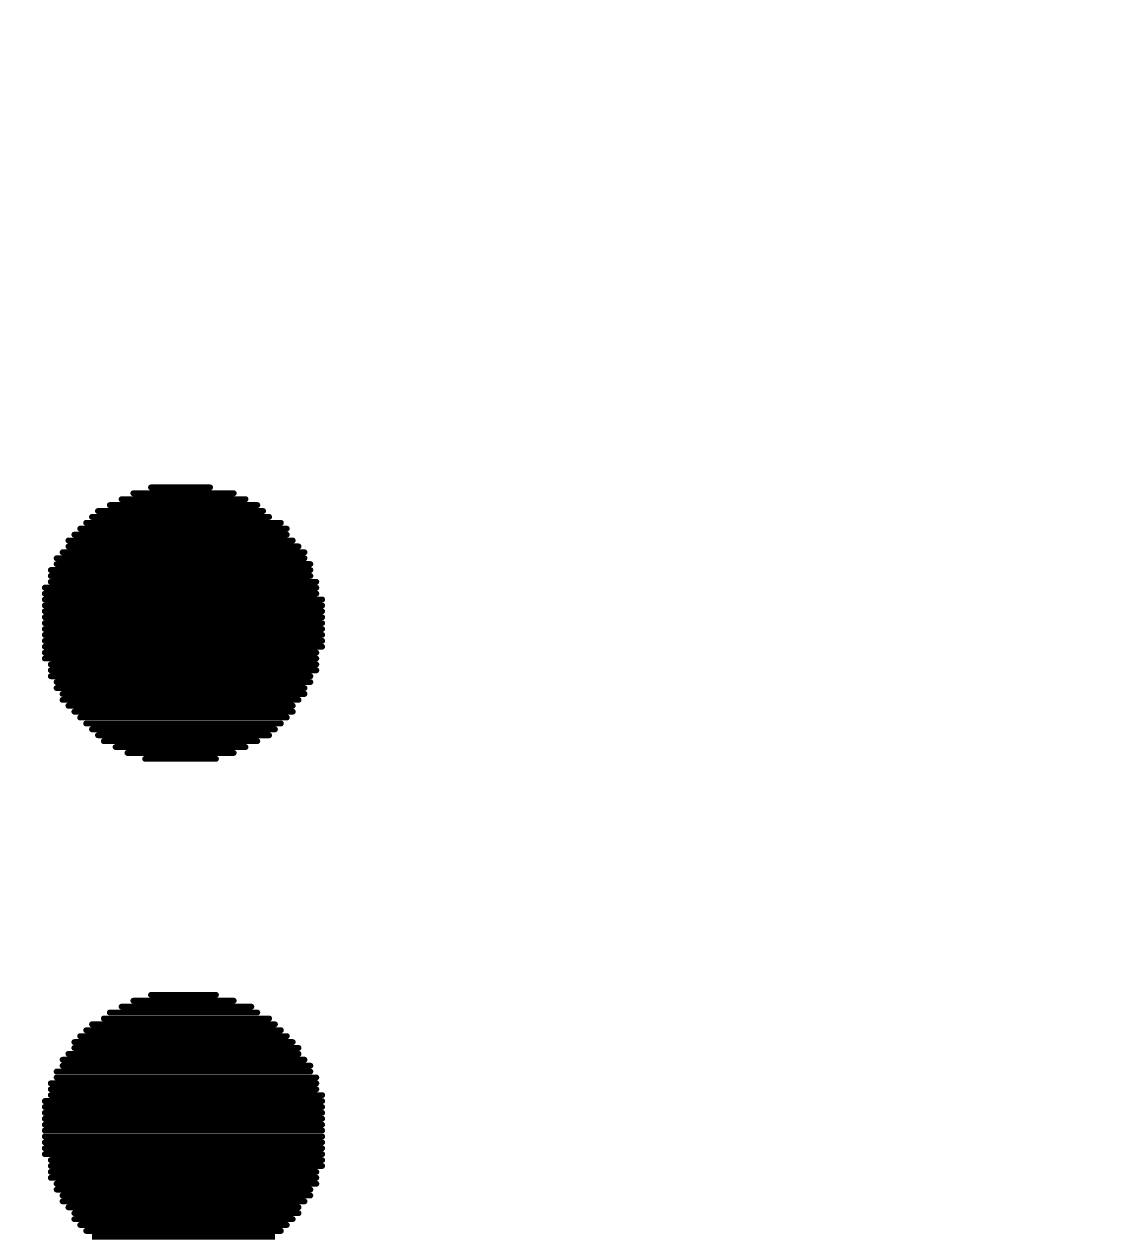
# Model space of a CAD drawing. Header units: millimetres. Extents: x -46.4 to 46.4, y -47.3 to 46.4.
# Drawn here: x -18.82 to -17.645, y 1.298 to 2.6 of the extents above; entities that cross this region are included whole.
import ezdxf

# ---------------------------------------------------------------- set-up
doc = ezdxf.new("R2010")
doc.units = ezdxf.units.MM
doc.layers.add('BottomOverlay', color=54, linetype='Continuous')
doc.layers.add('Mechanical1', color=6, linetype='Continuous')

# ---------------------------------------------------------------- blocks, each defined once
blk = doc.blocks.new('________2')
at = {"layer": 'BottomOverlay', "const_width": 0.00635}
for points in [[(5.3165, -0.8988), (5.38, -0.8988)], [(5.2847, -0.9115), (5.4181, -0.9115)], [(5.2974, -0.9051), (5.4054, -0.9051)], [(5.2593, -0.9242), (5.4371, -0.9242)], [(5.272, -0.9178), (5.4308, -0.9178)], [(5.2466, -0.9369), (5.4562, -0.9369)], [(5.253, -0.9305), (5.4435, -0.9305)], [(5.2339, -0.9496), (5.4625, -0.9496)], [(5.2403, -0.9432), (5.4625, -0.9432)], [(5.2276, -0.9559), (5.4689, -0.9559)], [(5.2276, -0.9623), (5.4752, -0.9623)], [(5.2149, -0.975), (5.4816, -0.975)], [(5.2212, -0.9686), (5.4816, -0.9686)], [(5.2085, -0.9877), (5.4879, -0.9877)], [(5.2149, -0.9813), (5.4879, -0.9813)], [(5.2085, -0.994), (5.4879, -0.994)], [(5.2085, -1.0004), (5.4943, -1.0004)], [(5.2022, -1.0067), (5.4943, -1.0067)], [(5.2022, -1.0131), (5.4943, -1.0131)], [(5.2022, -1.0194), (5.5006, -1.0194)], [(5.2022, -1.0258), (5.5006, -1.0258)], [(5.2022, -1.0321), (5.5006, -1.0321)], [(5.2022, -1.0385), (5.5006, -1.0385)], [(5.2022, -1.0448), (5.5006, -1.0448)], [(5.2022, -1.0512), (5.5006, -1.0512)], [(5.2022, -1.0575), (5.5006, -1.0575)], [(5.2022, -1.0639), (5.5006, -1.0639)], [(5.2022, -1.0702), (5.5006, -1.0702)], [(5.2022, -1.0766), (5.4943, -1.0766)], [(5.2022, -1.0829), (5.4943, -1.0829)], [(5.2085, -1.0893), (5.4943, -1.0893)], [(5.2085, -1.0956), (5.4943, -1.0956)], [(5.2085, -1.102), (5.4879, -1.102)], [(5.2149, -1.1083), (5.4879, -1.1083)], [(5.2149, -1.1147), (5.4816, -1.1147)], [(5.2212, -1.121), (5.4816, -1.121)], [(5.2212, -1.1274), (5.4752, -1.1274)], [(5.2276, -1.1337), (5.4689, -1.1337)], [(5.2339, -1.1401), (5.4689, -1.1401)], [(5.2403, -1.1464), (5.4625, -1.1464)], [(5.2466, -1.1528), (5.4562, -1.1528)], [(5.253, -1.1591), (5.4498, -1.1591)], [(5.2593, -1.1655), (5.4435, -1.1655)], [(5.2657, -1.1718), (5.4308, -1.1718)], [(5.2784, -1.1782), (5.4181, -1.1782)], [(5.2911, -1.1845), (5.4054, -1.1845)], [(5.3101, -1.1909), (5.3863, -1.1909)], [(5.3165, -1.4449), (5.3863, -1.4449)], [(5.2847, -1.4576), (5.4244, -1.4576)], [(5.2974, -1.4512), (5.4054, -1.4512)], [(5.2657, -1.4703), (5.4435, -1.4703)], [(5.272, -1.4639), (5.4308, -1.4639)], [(5.2466, -1.483), (5.4562, -1.483)], [(5.253, -1.4766), (5.4498, -1.4766)], [(5.2339, -1.4957), (5.4689, -1.4957)], [(5.2403, -1.4893), (5.4625, -1.4893)], [(5.2276, -1.5084), (5.4752, -1.5084)], [(5.2339, -1.502), (5.4752, -1.502)], [(5.2212, -1.5147), (5.4816, -1.5147)], [(5.2212, -1.5211), (5.4879, -1.5211)], [(5.2149, -1.5274), (5.4879, -1.5274)], [(5.2149, -1.5338), (5.4943, -1.5338)], [(5.2085, -1.5401), (5.4943, -1.5401)], [(5.2085, -1.5465), (5.4943, -1.5465)], [(5.2022, -1.5592), (5.5006, -1.5592)], [(5.2085, -1.5528), (5.5006, -1.5528)], [(5.2022, -1.5655), (5.5006, -1.5655)], [(5.2022, -1.5719), (5.5006, -1.5719)], [(5.2022, -1.5782), (5.5006, -1.5782)], [(5.2022, -1.5846), (5.5006, -1.5846)], [(5.2022, -1.5909), (5.5006, -1.5909)], [(5.2022, -1.5973), (5.5006, -1.5973)], [(5.2022, -1.6036), (5.5006, -1.6036)], [(5.2022, -1.61), (5.5006, -1.61)], [(5.2022, -1.6163), (5.5006, -1.6163)], [(5.2085, -1.6227), (5.5006, -1.6227)], [(5.2085, -1.629), (5.5006, -1.629)], [(5.2085, -1.6354), (5.4943, -1.6354)], [(5.2085, -1.6417), (5.4943, -1.6417)], [(5.2149, -1.6481), (5.4943, -1.6481)], [(5.2149, -1.6544), (5.4879, -1.6544)], [(5.2212, -1.6608), (5.4879, -1.6608)], [(5.2212, -1.6671), (5.4816, -1.6671)], [(5.2276, -1.6735), (5.4752, -1.6735)], [(5.2339, -1.6798), (5.4752, -1.6798)], [(5.2339, -1.6862), (5.4689, -1.6862)], [(5.2403, -1.6925), (5.4625, -1.6925)], [(5.2466, -1.6989), (5.4562, -1.6989)], [(5.253, -1.7052), (5.4498, -1.7052)]]:
    blk.add_lwpolyline(points, dxfattribs=at)
at = {"layer": 'BottomOverlay', "const_width": 0.00317}
for points in [[(5.3149, -0.8988, 1), (5.3181, -0.8988, 1)], [(5.3784, -0.8988, 1), (5.3816, -0.8988, 1)], [(5.2832, -0.9115, 1), (5.2863, -0.9115, 1)], [(5.2959, -0.9051, 1), (5.299, -0.9051, 1)], [(5.4038, -0.9051, 1), (5.407, -0.9051, 1)], [(5.4165, -0.9115, 1), (5.4197, -0.9115, 1)], [(5.2578, -0.9242, 1), (5.2609, -0.9242, 1)], [(5.2705, -0.9178, 1), (5.2736, -0.9178, 1)], [(5.4292, -0.9178, 1), (5.4324, -0.9178, 1)], [(5.4356, -0.9242, 1), (5.4387, -0.9242, 1)], [(5.2451, -0.9369, 1), (5.2482, -0.9369, 1)], [(5.2514, -0.9305, 1), (5.2546, -0.9305, 1)], [(5.4419, -0.9305, 1), (5.4451, -0.9305, 1)], [(5.4546, -0.9369, 1), (5.4578, -0.9369, 1)], [(5.2324, -0.9496, 1), (5.2355, -0.9496, 1)], [(5.2387, -0.9432, 1), (5.2419, -0.9432, 1)], [(5.461, -0.9432, 1), (5.4641, -0.9432, 1)], [(5.461, -0.9496, 1), (5.4641, -0.9496, 1)], [(5.226, -0.9559, 1), (5.2292, -0.9559, 1)], [(5.226, -0.9623, 1), (5.2292, -0.9623, 1)], [(5.4673, -0.9559, 1), (5.4705, -0.9559, 1)], [(5.4737, -0.9623, 1), (5.4768, -0.9623, 1)], [(5.2133, -0.975, 1), (5.2165, -0.975, 1)], [(5.2197, -0.9686, 1), (5.2228, -0.9686, 1)], [(5.48, -0.9686, 1), (5.4832, -0.9686, 1)], [(5.48, -0.975, 1), (5.4832, -0.975, 1)], [(5.207, -0.9877, 1), (5.2101, -0.9877, 1)], [(5.2133, -0.9813, 1), (5.2165, -0.9813, 1)], [(5.4864, -0.9813, 1), (5.4895, -0.9813, 1)], [(5.4864, -0.9877, 1), (5.4895, -0.9877, 1)], [(5.207, -0.994, 1), (5.2101, -0.994, 1)], [(5.207, -1.0004, 1), (5.2101, -1.0004, 1)], [(5.4864, -0.994, 1), (5.4895, -0.994, 1)], [(5.4927, -1.0004, 1), (5.4959, -1.0004, 1)], [(5.2006, -1.0067, 1), (5.2038, -1.0067, 1)], [(5.2006, -1.0131, 1), (5.2038, -1.0131, 1)], [(5.4927, -1.0067, 1), (5.4959, -1.0067, 1)], [(5.4927, -1.0131, 1), (5.4959, -1.0131, 1)], [(5.2006, -1.0194, 1), (5.2038, -1.0194, 1)], [(5.2006, -1.0258, 1), (5.2038, -1.0258, 1)], [(5.4991, -1.0194, 1), (5.5022, -1.0194, 1)], [(5.4991, -1.0258, 1), (5.5022, -1.0258, 1)], [(5.2006, -1.0321, 1), (5.2038, -1.0321, 1)], [(5.2006, -1.0385, 1), (5.2038, -1.0385, 1)], [(5.4991, -1.0321, 1), (5.5022, -1.0321, 1)], [(5.4991, -1.0385, 1), (5.5022, -1.0385, 1)], [(5.2006, -1.0448, 1), (5.2038, -1.0448, 1)], [(5.2006, -1.0512, 1), (5.2038, -1.0512, 1)], [(5.2006, -1.0575, 1), (5.2038, -1.0575, 1)], [(5.4991, -1.0448, 1), (5.5022, -1.0448, 1)], [(5.4991, -1.0512, 1), (5.5022, -1.0512, 1)], [(5.4991, -1.0575, 1), (5.5022, -1.0575, 1)], [(5.2006, -1.0639, 1), (5.2038, -1.0639, 1)], [(5.2006, -1.0702, 1), (5.2038, -1.0702, 1)], [(5.4991, -1.0639, 1), (5.5022, -1.0639, 1)], [(5.4991, -1.0702, 1), (5.5022, -1.0702, 1)], [(5.2006, -1.0766, 1), (5.2038, -1.0766, 1)], [(5.2006, -1.0829, 1), (5.2038, -1.0829, 1)], [(5.4927, -1.0766, 1), (5.4959, -1.0766, 1)], [(5.4927, -1.0829, 1), (5.4959, -1.0829, 1)], [(5.207, -1.0893, 1), (5.2101, -1.0893, 1)], [(5.207, -1.0956, 1), (5.2101, -1.0956, 1)], [(5.4927, -1.0893, 1), (5.4959, -1.0893, 1)], [(5.4927, -1.0956, 1), (5.4959, -1.0956, 1)], [(5.207, -1.102, 1), (5.2101, -1.102, 1)], [(5.2133, -1.1083, 1), (5.2165, -1.1083, 1)], [(5.4864, -1.102, 1), (5.4895, -1.102, 1)], [(5.4864, -1.1083, 1), (5.4895, -1.1083, 1)], [(5.2133, -1.1147, 1), (5.2165, -1.1147, 1)], [(5.2197, -1.121, 1), (5.2228, -1.121, 1)], [(5.48, -1.1147, 1), (5.4832, -1.1147, 1)], [(5.48, -1.121, 1), (5.4832, -1.121, 1)], [(5.2197, -1.1274, 1), (5.2228, -1.1274, 1)], [(5.226, -1.1337, 1), (5.2292, -1.1337, 1)], [(5.4673, -1.1337, 1), (5.4705, -1.1337, 1)], [(5.4737, -1.1274, 1), (5.4768, -1.1274, 1)], [(5.2324, -1.1401, 1), (5.2355, -1.1401, 1)], [(5.2387, -1.1464, 1), (5.2419, -1.1464, 1)], [(5.461, -1.1464, 1), (5.4641, -1.1464, 1)], [(5.4673, -1.1401, 1), (5.4705, -1.1401, 1)], [(5.2451, -1.1528, 1), (5.2482, -1.1528, 1)], [(5.2514, -1.1591, 1), (5.2546, -1.1591, 1)], [(5.4483, -1.1591, 1), (5.4514, -1.1591, 1)], [(5.4546, -1.1528, 1), (5.4578, -1.1528, 1)], [(5.2578, -1.1655, 1), (5.2609, -1.1655, 1)], [(5.2641, -1.1718, 1), (5.2673, -1.1718, 1)], [(5.4292, -1.1718, 1), (5.4324, -1.1718, 1)], [(5.4419, -1.1655, 1), (5.4451, -1.1655, 1)], [(5.2768, -1.1782, 1), (5.28, -1.1782, 1)], [(5.2895, -1.1845, 1), (5.2927, -1.1845, 1)], [(5.4038, -1.1845, 1), (5.407, -1.1845, 1)], [(5.4165, -1.1782, 1), (5.4197, -1.1782, 1)], [(5.3086, -1.1909, 1), (5.3117, -1.1909, 1)], [(5.3848, -1.1909, 1), (5.3879, -1.1909, 1)], [(5.3149, -1.4449, 1), (5.3181, -1.4449, 1)], [(5.3848, -1.4449, 1), (5.3879, -1.4449, 1)], [(5.2832, -1.4576, 1), (5.2863, -1.4576, 1)], [(5.2959, -1.4512, 1), (5.299, -1.4512, 1)], [(5.4038, -1.4512, 1), (5.407, -1.4512, 1)], [(5.4229, -1.4576, 1), (5.426, -1.4576, 1)], [(5.2641, -1.4703, 1), (5.2673, -1.4703, 1)], [(5.2705, -1.4639, 1), (5.2736, -1.4639, 1)], [(5.4292, -1.4639, 1), (5.4324, -1.4639, 1)], [(5.4419, -1.4703, 1), (5.4451, -1.4703, 1)], [(5.2451, -1.483, 1), (5.2482, -1.483, 1)], [(5.2514, -1.4766, 1), (5.2546, -1.4766, 1)], [(5.4483, -1.4766, 1), (5.4514, -1.4766, 1)], [(5.4546, -1.483, 1), (5.4578, -1.483, 1)], [(5.2324, -1.4957, 1), (5.2355, -1.4957, 1)], [(5.2387, -1.4893, 1), (5.2419, -1.4893, 1)], [(5.461, -1.4893, 1), (5.4641, -1.4893, 1)], [(5.4673, -1.4957, 1), (5.4705, -1.4957, 1)], [(5.226, -1.5084, 1), (5.2292, -1.5084, 1)], [(5.2324, -1.502, 1), (5.2355, -1.502, 1)], [(5.4737, -1.502, 1), (5.4768, -1.502, 1)], [(5.4737, -1.5084, 1), (5.4768, -1.5084, 1)], [(5.2197, -1.5147, 1), (5.2228, -1.5147, 1)], [(5.2197, -1.5211, 1), (5.2228, -1.5211, 1)], [(5.48, -1.5147, 1), (5.4832, -1.5147, 1)], [(5.4864, -1.5211, 1), (5.4895, -1.5211, 1)], [(5.2133, -1.5274, 1), (5.2165, -1.5274, 1)], [(5.2133, -1.5338, 1), (5.2165, -1.5338, 1)], [(5.4864, -1.5274, 1), (5.4895, -1.5274, 1)], [(5.4927, -1.5338, 1), (5.4959, -1.5338, 1)], [(5.207, -1.5401, 1), (5.2101, -1.5401, 1)], [(5.207, -1.5465, 1), (5.2101, -1.5465, 1)], [(5.4927, -1.5401, 1), (5.4959, -1.5401, 1)], [(5.4927, -1.5465, 1), (5.4959, -1.5465, 1)], [(5.2006, -1.5592, 1), (5.2038, -1.5592, 1)], [(5.207, -1.5528, 1), (5.2101, -1.5528, 1)], [(5.4991, -1.5528, 1), (5.5022, -1.5528, 1)], [(5.4991, -1.5592, 1), (5.5022, -1.5592, 1)], [(5.2006, -1.5655, 1), (5.2038, -1.5655, 1)], [(5.2006, -1.5719, 1), (5.2038, -1.5719, 1)], [(5.2006, -1.5782, 1), (5.2038, -1.5782, 1)], [(5.4991, -1.5655, 1), (5.5022, -1.5655, 1)], [(5.4991, -1.5719, 1), (5.5022, -1.5719, 1)], [(5.4991, -1.5782, 1), (5.5022, -1.5782, 1)], [(5.2006, -1.5846, 1), (5.2038, -1.5846, 1)], [(5.2006, -1.5909, 1), (5.2038, -1.5909, 1)], [(5.4991, -1.5846, 1), (5.5022, -1.5846, 1)], [(5.4991, -1.5909, 1), (5.5022, -1.5909, 1)], [(5.2006, -1.5973, 1), (5.2038, -1.5973, 1)], [(5.2006, -1.6036, 1), (5.2038, -1.6036, 1)], [(5.4991, -1.5973, 1), (5.5022, -1.5973, 1)], [(5.4991, -1.6036, 1), (5.5022, -1.6036, 1)], [(5.2006, -1.61, 1), (5.2038, -1.61, 1)], [(5.2006, -1.6163, 1), (5.2038, -1.6163, 1)], [(5.4991, -1.61, 1), (5.5022, -1.61, 1)], [(5.4991, -1.6163, 1), (5.5022, -1.6163, 1)], [(5.207, -1.6227, 1), (5.2101, -1.6227, 1)], [(5.207, -1.629, 1), (5.2101, -1.629, 1)], [(5.4991, -1.6227, 1), (5.5022, -1.6227, 1)], [(5.4991, -1.629, 1), (5.5022, -1.629, 1)], [(5.207, -1.6354, 1), (5.2101, -1.6354, 1)], [(5.207, -1.6417, 1), (5.2101, -1.6417, 1)], [(5.4927, -1.6354, 1), (5.4959, -1.6354, 1)], [(5.4927, -1.6417, 1), (5.4959, -1.6417, 1)], [(5.2133, -1.6481, 1), (5.2165, -1.6481, 1)], [(5.2133, -1.6544, 1), (5.2165, -1.6544, 1)], [(5.4864, -1.6544, 1), (5.4895, -1.6544, 1)], [(5.4927, -1.6481, 1), (5.4959, -1.6481, 1)], [(5.2197, -1.6608, 1), (5.2228, -1.6608, 1)], [(5.2197, -1.6671, 1), (5.2228, -1.6671, 1)], [(5.48, -1.6671, 1), (5.4832, -1.6671, 1)], [(5.4864, -1.6608, 1), (5.4895, -1.6608, 1)], [(5.226, -1.6735, 1), (5.2292, -1.6735, 1)], [(5.2324, -1.6798, 1), (5.2355, -1.6798, 1)], [(5.4737, -1.6735, 1), (5.4768, -1.6735, 1)], [(5.4737, -1.6798, 1), (5.4768, -1.6798, 1)], [(5.2324, -1.6862, 1), (5.2355, -1.6862, 1)], [(5.2387, -1.6925, 1), (5.2419, -1.6925, 1)], [(5.461, -1.6925, 1), (5.4641, -1.6925, 1)], [(5.4673, -1.6862, 1), (5.4705, -1.6862, 1)], [(5.2451, -1.6989, 1), (5.2482, -1.6989, 1)], [(5.4546, -1.6989, 1), (5.4578, -1.6989, 1)]]:
    blk.add_lwpolyline(points, format="xyb", close=True, dxfattribs=at)

msp = doc.modelspace()

# ---------------------------------------------------------------- linework, layer by layer
at = {"layer": 'BottomOverlay', "const_width": 0.508}
msp.add_lwpolyline([(-28.929, 0.9392, -0.221527), (-12.3943, 8.4487)], format="xyb", dxfattribs=at)
at = {"layer": 'Mechanical1', "const_width": 0.254}
msp.add_lwpolyline([(-46.2567, 0, -0.414214), (0, 46.2567)], format="xyb", dxfattribs=at)

# ---------------------------------------------------------------- block references
at = {"rotation": 360}
msp.add_blockref('________2', (-24, 3), dxfattribs=at)

doc.saveas('drawing.dxf')
